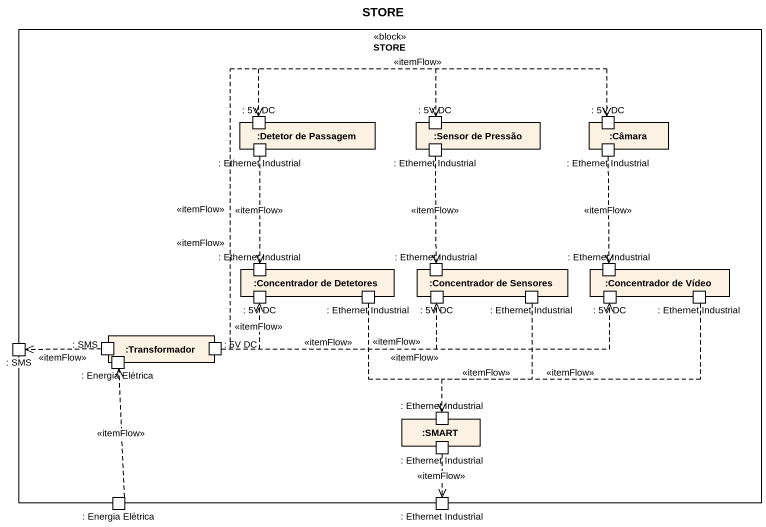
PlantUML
@startuml
title STORE
rectangle STORE <<block>> {
  rectangle ":Detetor de Passagem" as Detetor_de_Passagem {
    port ": 5V DC" as p5V_DC
    port ": Ethernet Industrial" as Ethernet_Industrial
  }
  rectangle ":Sensor de Pressão" as Sensor_de_Pressão {
    port ": 5V DC" as p5V_DC_2
    port ": Ethernet Industrial" as Ethernet_Industrial_2
  }
  rectangle ":Câmara" as Câmara {
    port ": 5V DC" as p5V_DC_3
    port ": Ethernet Industrial" as Ethernet_Industrial_3
  }
  rectangle ":Concentrador de Detetores" as Concentrador_de_Detetores {
    port ": Ethernet Industrial" as Ethernet_Industrial_4
    port ": 5V DC" as p5V_DC_4
    port ": Ethernet Industrial" as Ethernet_Industrial_7
  }
  rectangle ":Concentrador de Sensores" as Concentrador_de_Sensores {
    port ": Ethernet Industrial" as Ethernet_Industrial_5
    port ": 5V DC" as p5V_DC_5
    port ": Ethernet Industrial" as Ethernet_Industrial_8
  }
  rectangle ":Concentrador de Vídeo" as Concentrador_de_Vídeo {
    port ": Ethernet Industrial" as Ethernet_Industrial_6
    port ": 5V DC" as p5V_DC_6
    port ": Ethernet Industrial" as Ethernet_Industrial_9
  }
  rectangle ":Transformador" as Transformador {
    port ": SMS" as SMS_2
    port ": Energia Elétrica" as Energia_Elétrica
    port ": 5V DC" as p5V_DC_7
  }
  port ": SMS" as SMS
  rectangle ":SMART" as SMART {
    port ": Ethernet Industrial" as Ethernet_Industrial_10
    port ": Ethernet Industrial" as Ethernet_Industrial_11
  }
  port ": Energia Elétrica" as Energia_Elétrica_2
  port ": Ethernet Industrial" as Ethernet_Industrial_12
}
Ethernet_Industrial ..> Ethernet_Industrial_4 : <<itemFlow>>
Ethernet_Industrial_2 ..> Ethernet_Industrial_5 : <<itemFlow>>
Ethernet_Industrial_3 ..> Ethernet_Industrial_6 : <<itemFlow>>
Ethernet_Industrial_7 ..> Ethernet_Industrial_10 : <<itemFlow>>
Ethernet_Industrial_8 ..> Ethernet_Industrial_10 : <<itemFlow>>
Ethernet_Industrial_9 .left.> Ethernet_Industrial_10 : <<itemFlow>>
SMS_2 .left.> SMS : <<itemFlow>>
p5V_DC_7 .up.> p5V_DC : <<itemFlow>>
p5V_DC_7 .up.> p5V_DC_2 : <<itemFlow>>
p5V_DC_7 .right.> p5V_DC_3 : <<itemFlow>>
p5V_DC_7 .up.> p5V_DC_4 : <<itemFlow>>
p5V_DC_7 .right.> p5V_DC_5 : <<itemFlow>>
p5V_DC_7 .right.> p5V_DC_6 : <<itemFlow>>
Ethernet_Industrial_11 ..> Ethernet_Industrial_12 : <<itemFlow>>
Energia_Elétrica_2 .up.> Energia_Elétrica : <<itemFlow>>
@enduml
